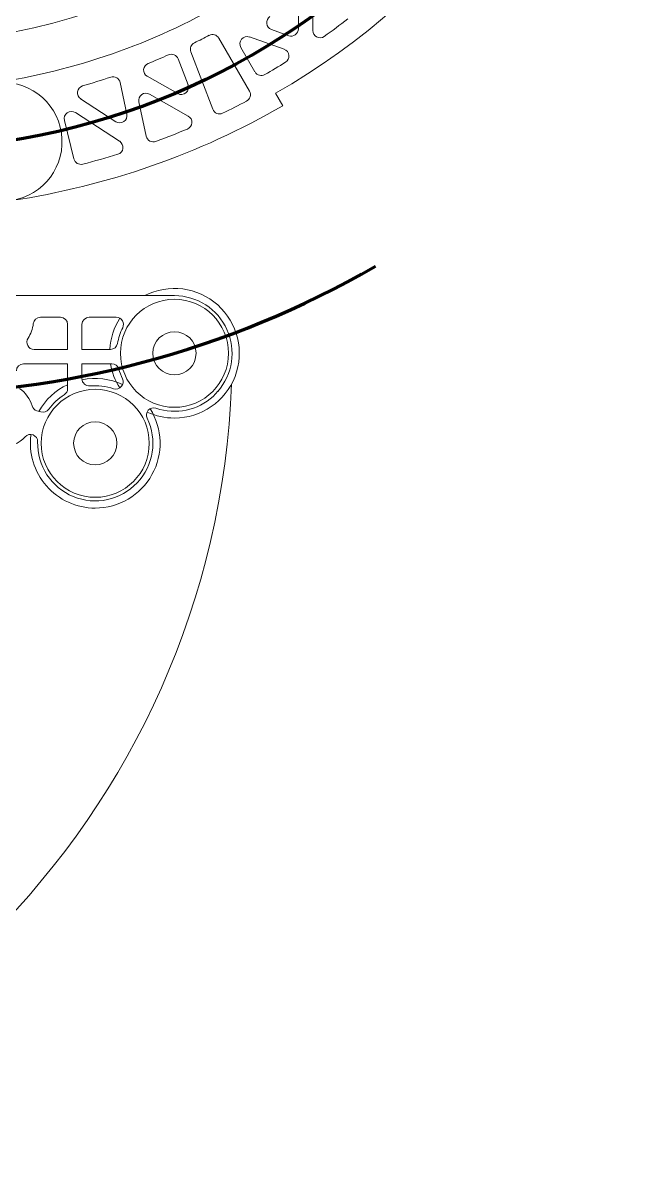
# Model space of a CAD drawing. Header units: millimetres. Extents: x 293 to 902, y 110 to 719.
# Drawn here: x 810 to 894, y 173.1 to 333.4 of the extents above; entities that cross this region are included whole.
import ezdxf

# ---------------------------------------------------------------- set-up
doc = ezdxf.new("R2010")
doc.units = ezdxf.units.MM

msp = doc.modelspace()

# ---------------------------------------------------------------- linework, layer by layer
at = {"color": 7, "linetype": 'Continuous', "lineweight": 15}
for p, q in [((850.23, 332.4), (850.23, 335.36)), ((848.23, 332.63), (848.23, 335.09)), ((844.49, 332.55), (846.9, 331.69)), ((841.44, 323.99), (837.19, 331.35)), ((841.44, 331.51), (846.25, 329.8)), ((836.35, 321.47), (833.31, 329.44)), ((842.21, 326.65), (840.24, 330.06)), ((832.91, 324.88), (831.54, 328.47)), ((827.25, 326.05), (831.48, 323.65)), ((824.42, 320.79), (823.48, 325.19)), ((818, 322.92), (822.9, 319.74)), ((827.12, 317.73), (826.1, 322.49)), ((827.58, 323.57), (832.95, 320.52)), ((845.08, 323.69), (846.08, 321.96)), ((817.27, 321.01), (823.42, 317.02)), ((817.06, 314.58), (815.75, 319.93)), ((800.08, 295.59), (831.03, 295.59)), ((812.42, 292.59), (815.19, 292.59)), ((819.19, 292.59), (822.95, 292.59)), ((816.19, 291.59), (816.19, 288.13)), ((818.19, 291.59), (818.19, 288.13)), ((811.53, 288.13), (816.19, 288.13)), ((818.19, 288.13), (822.13, 288.13)), ((810.08, 286.13), (816.19, 286.13)), ((816.19, 286.13), (816.19, 282.68)), ((818.19, 286.13), (822.33, 286.13)), ((818.19, 286.13), (818.19, 284.05)), ((836.42, 281.61), (837.03, 282.31)), ((811.94, 279.6), (812.47, 279.44))]:
    msp.add_line(p, q, dxfattribs=at)
at = {"color": 4, "lineweight": 100}
msp.add_circle((792.58, 414.62), 98.75, dxfattribs=at)
at = {"color": 7, "linetype": 'Continuous', "lineweight": 15}
for centre, radius in [((831.03, 287.59), 7.5), ((831.03, 287.59), 3), ((820.03, 275.09), 7.5), ((820.03, 275.09), 3)]:
    msp.add_circle(centre, radius, dxfattribs=at)
for centre, radius, start, end in [((792.58, 414.62), 105, 300, 344.9695), ((792.58, 414.62), 84, 211.0232, 328.9768), ((792.58, 414.62), 90.5, 278.5, 300), ((844.83, 333.49), 1, 122.7803, 250.4365), ((792.58, 414.62), 102, 305.5007, 307.7886), ((847.23, 332.63), 1, 250.4365, 0), ((851.23, 332.4), 1, 180, 305.5007), ((834.24, 329.8), 1, 116.1591, 200.8842), ((792.58, 414.62), 93.5, 296.1591, 297.5741), ((836.32, 330.85), 1, 30, 117.5741), ((841.11, 330.56), 1, 70.4365, 210), ((792.58, 414.62), 93.5, 291.8441, 293.7276), ((830.6, 328.11), 1, 20.8842, 113.7276), ((845.92, 328.85), 1, 301.8784, 70.4365), ((827.74, 326.91), 0.991, 111.8441, 240.4436), ((792.58, 414.62), 102, 300, 301.8784), ((792.58, 414.62), 93.5, 285.9499, 288.4627), ((822.51, 324.98), 1, 12.0187, 108.4627), ((843.08, 327.15), 1, 210, 300), ((807.17, 316.96), 8.25, 278.5, 98.5), ((818.55, 323.76), 1, 105.9499, 237.0187), ((831.97, 324.52), 1, 240.4436, 20.8842), ((840.58, 323.49), 1, 297.7744, 30), ((827.08, 322.7), 1, 60.4436, 192.0187), ((792.58, 414.62), 104, 295.7227, 297.7744), ((792.58, 414.62), 107, 278.5, 300), ((816.72, 320.17), 1, 57.0187, 193.7531), ((823.44, 320.58), 1, 237.0187, 12.0187), ((837.28, 321.83), 1, 200.8842, 295.7227), ((832.45, 319.65), 1, 292.7753, 60.4436), ((828.1, 317.94), 1, 192.0187, 290.171), ((792.58, 414.62), 104, 290.171, 292.7753), ((822.88, 316.18), 1, 287.1087, 57.0187), ((818.04, 314.82), 1, 193.7531, 284.3094), ((792.58, 414.62), 104, 284.3094, 287.1087), ((831.03, 287.59), 9, 270, 117.266), ((831.03, 287.59), 8, 318.6522, 90), ((812.42, 291.59), 1, 90, 173.9532), ((815.19, 291.59), 1, 0, 90), ((819.19, 291.59), 1, 90, 180), ((831.03, 287.59), 9, 147.3042, 176.5925), ((822.95, 291.59), 1, 333.4898, 90), ((806.95, 292.17), 4.5, 326.3903, 353.9532), ((831.03, 287.56), 8.03, 153.4898, 170.0142), ((811.53, 289.13), 1, 146.3903, 270), ((822.13, 289.13), 1, 270, 350.0142), ((810.08, 285.13), 1, 90, 180), ((831.03, 287.59), 9, 189.3686, 212.3909), ((822.33, 285.13), 1, 15.6351, 90), ((819.19, 284.05), 1, 180, 275.3688), ((820.03, 275.09), 9, 65.01, 101.7383), ((822.9, 283.62), 1, 251.3794, 25.8663), ((831.03, 287.56), 8.03, 195.6351, 205.8663), ((724.45, 287.59), 114.58, 272.1378, 357.8622), ((806.95, 279.01), 4.5, 16.3736, 55.2755), ((820.03, 275.09), 9, 115.2709, 150.4783), ((815.19, 282.68), 1, 302.5483, 360), ((820.03, 275.09), 8, 71.3794, 95.3688), ((820.03, 275.09), 8, 122.5483, 143.8467), ((831.03, 287.56), 8.03, 251.2965, 312.1515), ((812.22, 280.56), 1, 196.3736, 253.3179), ((812.76, 280.4), 1, 253.3179, 323.8467), ((820.03, 275.09), 9, 270, 32.1529), ((828.13, 279.01), 1, 71.2965, 205.7834), ((831.03, 287.59), 9, 245.0231, 270), ((820.03, 275.09), 8, 178.4774, 25.7834), ((806.95, 279.01), 4.5, 270, 317.9821), ((811.03, 275.33), 1, 358.4774, 137.9821), ((820.03, 275.09), 9, 172.108, 270)]:
    msp.add_arc(centre, radius, start, end, dxfattribs=at)
at = {"color": 3, "lineweight": 100}
msp.add_arc((792.58, 414.62), 132.72, 240, 300, dxfattribs=at)

doc.saveas('drawing.dxf')
